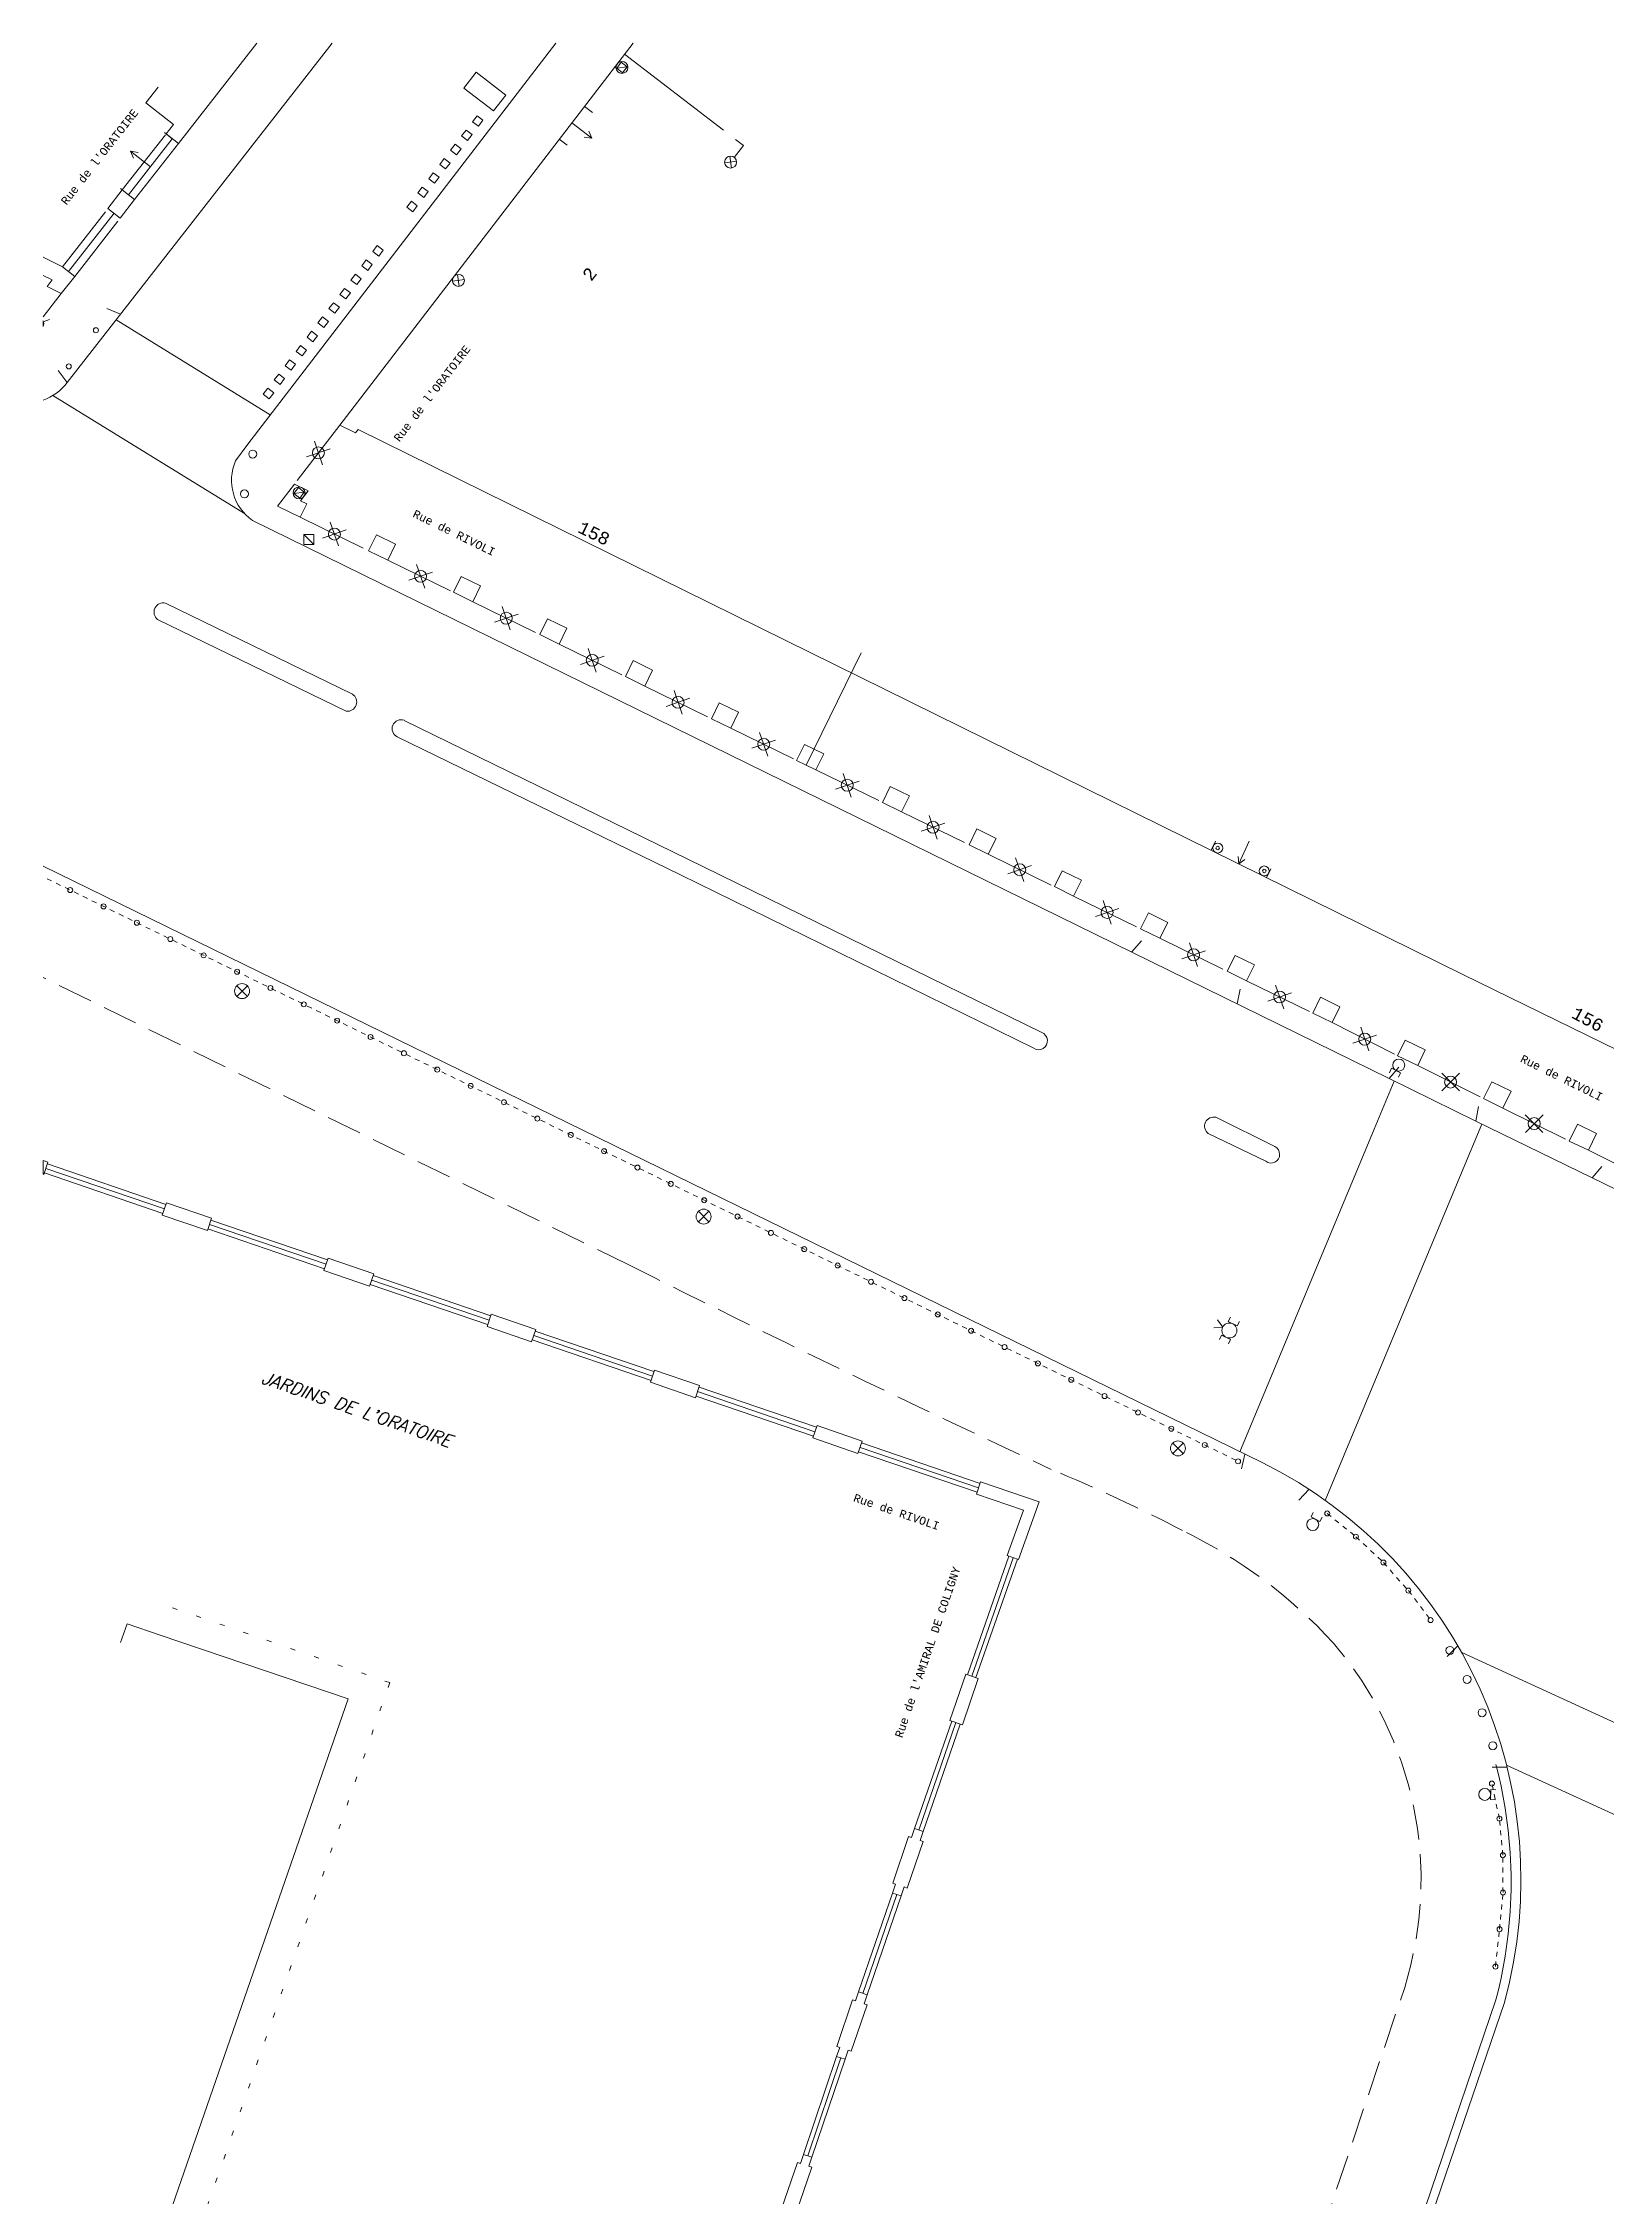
# Model space of a CAD drawing. Extents: x 600244 to 600368, y 128866 to 129000.
# Drawn here: x 600243.5 to 600306.2, y 128914.2 to 129000.4 of the extents above; entities that cross this region are included whole.
import ezdxf
from ezdxf.enums import TextEntityAlignment as Align

# ---------------------------------------------------------------- set-up
doc = ezdxf.new("R2010")
doc.units = 0
doc.header["$MEASUREMENT"] = 0
for name, pattern in [('BPP', [0.4, 0.2, -0.2]), ('BSU', [4, 2.8, -0.4, 0.4, -0.4]), ('BTT', [2, 1.4, -0.6]), ('PIS', [1, 0.2, -0.8])]:
    doc.linetypes.add(name, pattern=pattern)
for name, color, linetype, lineweight in [('10', 7, 'Continuous', 0), ('11', 7, 'Continuous', 0), ('13', 7, 'Continuous', 0), ('17', 7, 'Continuous', 0), ('18', 7, 'Continuous', 0), ('2', 7, 'Continuous', 0), ('28', 7, 'Continuous', 0), ('3', 7, 'Continuous', 0), ('7', 7, 'Continuous', 0), ('8', 7, 'Continuous', 0), ('9', 7, 'Continuous', 0)]:
    doc.layers.add(name, color=color, linetype=linetype, lineweight=lineweight)
doc.styles.add('ITALICT', font='ITALICT')
doc.styles.add('MONOTXT', font='MONOTXT')

# ---------------------------------------------------------------- blocks, each defined once
blk = doc.blocks.new('P1')
at = {"layer": '10', "color": 253, "linetype": 'Continuous', "lineweight": 0}
blk.add_circle((0, 0), 0.1, dxfattribs=at)
blk = doc.blocks.new('SBAG')
at = {"layer": '11', "color": 1, "linetype": 'Continuous', "lineweight": 0}
blk.add_line((0, 0), (0.155, 0.58), dxfattribs=at)
blk = doc.blocks.new('SBAD')
at = {"layer": '11', "color": 1, "linetype": 'Continuous', "lineweight": 0}
blk.add_line((0, 0), (-0.155, 0.58), dxfattribs=at)
blk = doc.blocks.new('AMG')
at = {"layer": '11', "color": 1, "linetype": 'Continuous', "lineweight": 0}
blk.add_lwpolyline([(0, 0), (0, 1.4), (-0.8, 1.4)], dxfattribs=at)
blk = doc.blocks.new('PIV')
at = {"layer": '13', "color": 253, "linetype": 'Continuous', "lineweight": 0}
blk.add_circle((0, 0), 0.16, dxfattribs=at)
blk = doc.blocks.new('LEL')
at = {"layer": '18', "color": 2, "linetype": 'Continuous', "lineweight": 0}
for p, q in [((0.212, 0.212), (-0.212, -0.212)), ((-0.212, 0.212), (0.212, -0.212))]:
    blk.add_line(p, q, dxfattribs=at)
blk.add_circle((0, 0), 0.3, dxfattribs=at)
blk = doc.blocks.new('PFE')
at = {"layer": '17', "color": 2, "linetype": 'Continuous', "lineweight": 0}
blk.add_circle((0, 0), 0.3, dxfattribs=at)
blk = doc.blocks.new('POF')
at = {"layer": '17', "color": 2, "linetype": 'Continuous', "lineweight": 0}
blk.add_circle((0, 0), 0.24, dxfattribs=at)
blk = doc.blocks.new('FEMG')
at = {"layer": '17', "color": 2, "linetype": 'Continuous', "lineweight": 0}
blk.add_lwpolyline([(0.612, 0.18), (0.3, 0), (0.612, -0.18)], dxfattribs=at)
blk = doc.blocks.new('FEPG')
at = {"layer": '17', "color": 2, "linetype": 'Continuous', "lineweight": 0}
blk.add_lwpolyline([(-0.2, -0.5), (-0.2, -0.3), (0.2, -0.3), (0.2, -0.5)], dxfattribs=at)
blk = doc.blocks.new('FEPP')
at = {"layer": '17', "color": 2, "linetype": 'Continuous', "lineweight": 0}
blk.add_lwpolyline([(-0.2, -0.44), (-0.2, -0.24), (0.2, -0.24), (0.2, -0.44)], dxfattribs=at)
blk = doc.blocks.new('LPA')
at = {"layer": '3', "color": 5, "linetype": 'Continuous', "lineweight": 0}
blk.add_line((0, 0), (0, 5), dxfattribs=at)
blk = doc.blocks.new('AMD')
at = {"layer": '11', "color": 1, "linetype": 'Continuous', "lineweight": 0}
blk.add_lwpolyline([(0, 0), (0, 1.4), (0.8, 1.4)], dxfattribs=at)
blk = doc.blocks.new('SPO')
at = {"layer": '11', "color": 1, "linetype": 'Continuous', "lineweight": 0}
blk.add_line((0, 0), (0, 0.4), dxfattribs=at)
blk = doc.blocks.new('ACP')
at = {"layer": '11', "color": 1, "linetype": 'Continuous', "lineweight": 0}
blk.add_line((0, 0), (0, 1), dxfattribs=at)
blk.add_lwpolyline([(0.15, 0.74), (0, 1), (-0.15, 0.74)], dxfattribs=at)
blk = doc.blocks.new('BVL')
at = {"layer": '13', "color": 253, "linetype": 'Continuous', "lineweight": 0}
for p, q in [((0.149, 0.15), (-0.15, 0.149)), ((-0.15, 0.149), (-0.149, -0.15)), ((0.15, -0.149), (0.149, 0.15)), ((-0.149, -0.15), (0.15, -0.149))]:
    blk.add_line(p, q, dxfattribs=at)
blk = doc.blocks.new('BVO')
at = {"layer": '13', "color": 253, "linetype": 'Continuous', "lineweight": 0}
for radius in [0.2, 0.07]:
    blk.add_circle((0, 0), radius, dxfattribs=at)
blk = doc.blocks.new('LEMRND')
at = {"layer": '18', "color": 2, "linetype": 'Continuous', "lineweight": 0}
for p, q in [((0.671, 6.17), (1.01, 5.831)), ((0.671, 5.831), (1.01, 6.17))]:
    blk.add_line(p, q, dxfattribs=at)
blk.add_circle((0.841, 6), 0.24, dxfattribs=at)
at = {"layer": '28', "color": 7, "linetype": 'Continuous', "lineweight": 0}
blk.add_lwpolyline([(0.6, 6), (0, 6), (0, 5.6)], dxfattribs=at)
blk = doc.blocks.new('LEA')
at = {"layer": '18', "color": 2, "linetype": 'Continuous', "lineweight": 0}
for p, q in [((-0.354, 0.355), (0.353, -0.353)), ((-0.353, -0.353), (0.355, 0.354))]:
    blk.add_line(p, q, dxfattribs=at)
blk.add_circle((0, 0), 0.24, dxfattribs=at)
blk = doc.blocks.new('RABB')
at = {"layer": '18', "color": 2, "linetype": 'Continuous', "lineweight": 0}
blk.add_lwpolyline([(-0.15, 0.39), (0.15, 0.09), (-0.15, 0.09), (-0.15, 0.39), (0.15, 0.39), (0.15, 0.09)], dxfattribs=at)
blk.add_circle((0, 0.24), 0.24, dxfattribs=at)
blk = doc.blocks.new('REB')
at = {"layer": '18', "color": 2, "linetype": 'Continuous', "lineweight": 0}
blk.add_lwpolyline([(-0.2, 0.2), (0.2, -0.2), (-0.2, -0.2), (-0.2, 0.2), (0.2, 0.2), (0.2, -0.2)], dxfattribs=at)
blk = doc.blocks.new('LEMB')
at = {"layer": '18', "color": 2, "linetype": 'Continuous', "lineweight": 0}
for p, q in [((-0.169, 0.071), (0.17, 0.41)), ((-0.169, 0.41), (0.17, 0.07))]:
    blk.add_line(p, q, dxfattribs=at)
blk.add_circle((0, 0.24), 0.24, dxfattribs=at)

msp = doc.modelspace()

# ---------------------------------------------------------------- linework, layer by layer
at = {"layer": '10', "color": 253, "linetype": 'BPP', "lineweight": 0}
msp.add_line((600291.311, 128943.695), (600243.537, 128967.056), dxfattribs=at)
for points in [[(600294.97, 128941.564), (600296.121, 128940.635), (600297.221, 128939.601), (600298.222, 128938.476), (600299.113, 128937.294)], [(600301.71, 128923.422), (600301.873, 128924.915), (600302.013, 128926.387), (600302.007, 128927.881), (600301.869, 128929.344), (600301.567, 128930.748)]]:
    msp.add_lwpolyline(points, dxfattribs=at)
at = {"layer": '11', "color": 1, "linetype": 'Continuous', "lineweight": 0}
for p, q in [((600246.959, 128994.366), (600248.71, 128996.609)), ((600243.65, 128955.381), (600248.4, 128953.759)), ((600250.202, 128953.136), (600254.87, 128951.54)), ((600256.703, 128950.91), (600261.405, 128949.303)), ((600263.188, 128948.686), (600267.948, 128947.068)), ((600269.751, 128946.442), (600274.454, 128944.834)), ((600276.263, 128944.212), (600281.007, 128942.59)), ((600282.388, 128939.794), (600280.732, 128935.052)), ((600280.101, 128933.19), (600278.616, 128928.888)), ((600277.733, 128926.308), (600276.374, 128922.35)), ((600275.491, 128919.769), (600274.164, 128915.844))]:
    msp.add_line(p, q, dxfattribs=at)
at = {"layer": '11', "color": 1, "linetype": 'BSU', "lineweight": 0}
msp.add_line((600244.803, 128991.093), (600246.629, 128993.432), dxfattribs=at)
at = {"layer": '17', "color": 2, "linetype": 'Continuous', "lineweight": 0}
for p, q in [((600246.465, 128989.354), (600252.638, 128985.55)), ((600243.934, 128986.333), (600251.603, 128981.607)), ((600296.856, 128956.948), (600297.659, 128958.876)), ((600300.352, 128955.199), (600301.165, 128957.15)), ((600291.478, 128944.036), (600296.856, 128956.948)), ((600294.892, 128942.09), (600300.352, 128955.199)), ((600300.359, 128935.995), (600311.251, 128931)), ((600302.155, 128931.486), (600310.636, 128927.597))]:
    msp.add_line(p, q, dxfattribs=at)
at = {"layer": '18', "color": 2, "linetype": 'Continuous', "lineweight": 0}
msp.add_line((600243.537, 128989.273), (600243.8, 128989.363), dxfattribs=at)
msp.add_lwpolyline([(600243.537, 128989.315), (600243.537, 128989.087, 0.253576), (600243.537, 128989.315)], format="xyb", dxfattribs=at)
at = {"layer": '3', "color": 5, "linetype": 'Continuous', "lineweight": 0}
msp.add_line((600247.206, 128994.173), (600248.958, 128996.416), dxfattribs=at)
at = {"layer": '7', "color": 6, "linetype": 'Continuous', "lineweight": 0}
for p, q in [((600267.171, 129000.437), (600255.419, 128985.138)), ((600244.268, 128990.408), (600243.695, 128990.69)), ((600255.419, 128985.138), (600256.056, 128984.826)), ((600253.603, 128982.775), (600254.154, 128982.505))]:
    msp.add_line(p, q, dxfattribs=at)
at = {"layer": '7', "color": 6, "linetype": 'BSU', "lineweight": 0}
for p, q in [((600246.712, 128994.558), (600248.463, 128996.802)), ((600244.309, 128991.479), (600246.135, 128993.817)), ((600243.537, 128989.472), (600244.268, 128990.408)), ((600255.419, 128985.138), (600253.603, 128982.775)), ((600253.837, 128981.449), (600256.574, 128980.11)), ((600257.347, 128979.732), (600259.972, 128978.446)), ((600260.745, 128978.068), (600263.434, 128976.751)), ((600264.207, 128976.373), (600266.862, 128975.073)), ((600267.635, 128974.695), (600270.308, 128973.387)), ((600271.081, 128973.009), (600273.72, 128971.716)), ((600274.493, 128971.338), (600277.154, 128970.035)), ((600277.927, 128969.657), (600280.624, 128968.336)), ((600281.397, 128967.958), (600284.043, 128966.662)), ((600284.816, 128966.284), (600287.498, 128964.971)), ((600288.271, 128964.593), (600290.97, 128963.271)), ((600291.743, 128962.893), (600294.391, 128961.596)), ((600295.164, 128961.218), (600297.788, 128959.892)), ((600298.599, 128959.503), (600301.229, 128958.174)), ((600302.005, 128957.796), (600304.668, 128956.477)), ((600305.431, 128956.106), (600308.143, 128954.754))]:
    msp.add_line(p, q, dxfattribs=at)
at = {"layer": '7', "color": 6, "linetype": 'Continuous', "lineweight": 0}
for points in [[(600248.757, 128997.178), (600248.463, 128996.802), (600248.958, 128996.416), (600252.096, 129000.437)], [(600300.399, 128963.144), (600309.115, 128958.881), (600309.89, 128958.511), (600309.89, 128958.511), (600309.89, 128958.511), (600309.77, 128958.314), (600309.77, 128958.314), (600310.525, 128957.97), (600310.526, 128957.97), (600318.777, 128982.075), (600318.953, 128982.552), (600319.786, 128985.047), (600319.967, 128985.552), (600324.959, 129000.437)], [(600243.537, 128991.859), (600244.309, 128991.479), (600244.803, 128991.093), (600244.268, 128990.408)], [(600243.695, 128990.69), (600243.901, 128990.955), (600243.537, 128991.134)], [(600256.056, 128984.826), (600256.163, 128984.965), (600300.399, 128963.144)], [(600254.154, 128982.505), (600253.85, 128982.111), (600254.101, 128981.988), (600253.837, 128981.449), (600252.927, 128981.895), (600253.603, 128982.775)], [(600243.537, 128904.238), (600245.766, 128910.763), (600247.459, 128910.204), (600255.764, 128934.146), (600248.227, 128936.689)]]:
    msp.add_lwpolyline(points, dxfattribs=at)
for points in [[(600246.629, 128993.432), (600247.206, 128994.173), (600246.712, 128994.558), (600246.135, 128993.817)], [(600256.574, 128980.11), (600257.347, 128979.732), (600257.659, 128980.369), (600256.887, 128980.748)], [(600259.972, 128978.446), (600260.745, 128978.068), (600261.057, 128978.705), (600260.285, 128979.084)], [(600263.434, 128976.751), (600264.207, 128976.373), (600264.519, 128977.01), (600263.747, 128977.389)], [(600266.862, 128975.073), (600267.635, 128974.695), (600267.947, 128975.332), (600267.175, 128975.711)], [(600270.308, 128973.387), (600271.081, 128973.009), (600271.393, 128973.646), (600270.621, 128974.025)], [(600273.72, 128971.716), (600274.493, 128971.338), (600274.805, 128971.975), (600274.033, 128972.354)], [(600277.154, 128970.035), (600277.927, 128969.657), (600278.239, 128970.294), (600277.467, 128970.673)], [(600280.624, 128968.336), (600281.397, 128967.958), (600281.709, 128968.595), (600280.937, 128968.974)], [(600284.043, 128966.662), (600284.816, 128966.284), (600285.128, 128966.921), (600284.356, 128967.3)], [(600287.498, 128964.971), (600288.271, 128964.593), (600288.583, 128965.23), (600287.811, 128965.609)], [(600290.97, 128963.271), (600291.743, 128962.893), (600292.055, 128963.53), (600291.283, 128963.909)], [(600294.391, 128961.596), (600295.164, 128961.218), (600295.476, 128961.855), (600294.704, 128962.234)], [(600298.9, 128960.13), (600298.599, 128959.503), (600297.788, 128959.892), (600298.089, 128960.519)], [(600302.334, 128958.471), (600302.005, 128957.796), (600301.229, 128958.174), (600301.559, 128958.849)], [(600305.756, 128956.773), (600305.431, 128956.106), (600304.668, 128956.477), (600304.994, 128957.145)]]:
    msp.add_lwpolyline(points, close=True, dxfattribs=at)
at = {"layer": '8', "color": 4, "linetype": 'Continuous', "lineweight": 0}
for p, q in [((600244.503, 128986.842), (600255.122, 129000.437)), ((600297.452, 128958.978), (600251.928, 128981.326)), ((600248.439, 128978.013), (600255.925, 128974.373)), ((600248.127, 128977.356), (600255.68, 128973.685)), ((600292.366, 128943.602), (600243.537, 128967.479)), ((600290.512, 128957.427), (600292.872, 128956.252)), ((600290.205, 128956.781), (600292.511, 128955.665)), ((600293.327, 128897.432), (600301.727, 128922.089))]:
    msp.add_line(p, q, dxfattribs=at)
at = {"layer": '8', "color": 4, "linetype": 'BTT', "lineweight": 0}
for p, q in [((600266.995, 128951.523), (600243.537, 128963.022)), ((600291.502, 128903.135), (600298.074, 128922.586))]:
    msp.add_line(p, q, dxfattribs=at)
at = {"layer": '8', "color": 4, "linetype": 'Continuous', "lineweight": 0}
for points in [[(600264.075, 129000.437), (600251.741, 128984.382), (600251.249, 128983.712)], [(600257.724, 128972.666), (600269.067, 128967.141), (600283.221, 128960.188)], [(600283.535, 128960.823), (600269.368, 128967.759), (600257.997, 128973.32)], [(600297.452, 128958.978), (600300.918, 128957.27), (600309.174, 128953.248)], [(600302.071, 128921.987), (600294.066, 128898.542), (600288.736, 128883.05), (600283.015, 128866.256)]]:
    msp.add_lwpolyline(points, dxfattribs=at)
msp.add_lwpolyline([(600260.394, 128998.632), (600260.882, 128999.267), (600262.071, 128998.354), (600261.584, 128997.719)], close=True, dxfattribs=at)
for centre, radius, start, end in [((600242.824, 128988.145), 2.126, 289.60874, 322.18417), ((600253.027, 128982.928), 1.943, 156.21198, 235.55825), ((600248.352, 128977.652), 0.372, 76.52119, 232.67404), ((600255.728, 128974.055), 0.374, 262.55341, 58.24449), ((600257.873, 128972.988), 0.355, 69.4728, 245.21284), ((600283.411, 128960.489), 0.356, 237.69726, 69.67904), ((600290.426, 128957.072), 0.365, 76.35335, 232.8095), ((600292.721, 128955.941), 0.346, 232.7614, 64.05628), ((600284.083, 128926.897), 18.646, 344.73313, 63.6254), ((600283.751, 128926.806), 18.586, 345.29623, 14.67835)]:
    msp.add_arc(centre, radius, start, end, dxfattribs=at)
at = {"layer": '8', "color": 4, "linetype": 'BTT', "lineweight": 0}
for centre, radius, start, end in [((600545.838, 129505.943), 620.592, 243.300111, 245.036139), ((600258.956, 128882.89), 65.392, 62.4744, 67.55864), ((600280.361, 128922.743), 20.166, 42.53175, 64.07806), ((600284.206, 128926.907), 14.526, 342.69038, 40.67653)]:
    msp.add_arc(centre, radius, start, end, dxfattribs=at)
at = {"layer": '9', "color": 3, "linetype": 'Continuous', "lineweight": 0}
for p, q in [((600244.556, 128991.286), (600246.383, 128993.624)), ((600243.712, 128955.561), (600248.46, 128953.935)), ((600248.337, 128953.575), (600243.589, 128955.201)), ((600254.809, 128951.362), (600250.141, 128952.957)), ((600250.263, 128953.314), (600254.931, 128951.719)), ((600261.344, 128949.124), (600256.642, 128950.731)), ((600256.764, 128951.088), (600261.466, 128949.481)), ((600263.248, 128948.863), (600268.007, 128947.242)), ((600267.887, 128946.889), (600263.128, 128948.51)), ((600274.393, 128944.656), (600269.69, 128946.263)), ((600269.812, 128946.62), (600274.515, 128945.013)), ((600276.324, 128944.39), (600281.068, 128942.769)), ((600280.946, 128942.412), (600276.202, 128944.033)), ((600282.225, 128939.855), (600280.564, 128935.109)), ((600280.9, 128934.995), (600282.564, 128939.734)), ((600279.931, 128933.248), (600278.446, 128928.947)), ((600278.786, 128928.83), (600280.271, 128933.131)), ((600277.564, 128926.366), (600276.204, 128922.408)), ((600276.544, 128922.291), (600277.902, 128926.25)), ((600275.322, 128919.827), (600273.994, 128915.903)), ((600274.334, 128915.786), (600275.66, 128919.711))]:
    msp.add_line(p, q, dxfattribs=at)
for points in [[(600243.537, 128955.145), (600243.537, 128955.694), (600243.734, 128955.627), (600243.566, 128955.135), (600243.537, 128955.145)], [(600250.287, 128953.383), (600250.117, 128952.89), (600248.314, 128953.509), (600248.484, 128954.002)], [(600256.788, 128951.157), (600256.618, 128950.663), (600254.785, 128951.293), (600254.955, 128951.787)], [(600263.274, 128948.936), (600263.104, 128948.442), (600261.32, 128949.055), (600261.49, 128949.549)], [(600269.835, 128946.689), (600269.668, 128946.198), (600267.862, 128946.815), (600268.029, 128947.306)], [(600276.348, 128944.459), (600276.178, 128943.965), (600274.369, 128944.587), (600274.539, 128945.081)], [(600281.09, 128942.835), (600283.431, 128942.033), (600282.605, 128939.719), (600282.153, 128939.881), (600282.802, 128941.699), (600280.922, 128942.343)]]:
    msp.add_lwpolyline(points, close=True, dxfattribs=at)
at = {"layer": '9', "color": 3, "linetype": 'PIS', "lineweight": 0}
msp.add_lwpolyline([(600248.722, 128937.789), (600257.423, 128934.79), (600248.258, 128908.5), (600247.423, 128908.791), (600247.094, 128907.849), (600246.218, 128908.154), (600243.537, 128900.309)], dxfattribs=at)
at = {"layer": '9', "color": 3, "linetype": 'Continuous', "lineweight": 0}
for points in [[(600280.358, 128933.101), (600280.994, 128934.963), (600280.497, 128935.132), (600279.851, 128933.276), (600280.358, 128933.101)], [(600278.146, 128926.568), (600278.782, 128928.43), (600278.663, 128928.47), (600278.786, 128928.83), (600278.446, 128928.947), (600278.323, 128928.588), (600278.204, 128928.628), (600277.568, 128926.766), (600277.686, 128926.725), (600277.564, 128926.366), (600277.902, 128926.25), (600278.025, 128926.609), (600278.146, 128926.568)], [(600275.904, 128920.029), (600276.54, 128921.891), (600276.421, 128921.931), (600276.544, 128922.291), (600276.204, 128922.408), (600276.081, 128922.049), (600275.962, 128922.089), (600275.326, 128920.227), (600275.444, 128920.186), (600275.322, 128919.827), (600275.66, 128919.711), (600275.783, 128920.07), (600275.904, 128920.029)], [(600273.694, 128913.524), (600274.33, 128915.386), (600274.211, 128915.426), (600274.334, 128915.786), (600273.994, 128915.903), (600273.871, 128915.544), (600273.752, 128915.584), (600273.116, 128913.722), (600273.234, 128913.681), (600273.112, 128913.322), (600273.45, 128913.206), (600273.573, 128913.565), (600273.694, 128913.524)]]:
    msp.add_lwpolyline(points, dxfattribs=at)

# ---------------------------------------------------------------- block references
at = {"layer": '10', "color": 253, "linetype": 'Continuous', "lineweight": 0}
for p, xscale, yscale, rotation in [((600245.656, 128988.937), 0.9999991667440842, 0.9999991667440842, 333.7147525128987), ((600244.567, 128987.492), 0.9999991667440842, 0.9999991667440842, 333.7147525128987), ((600244.625, 128966.524), 1.000001667518058, 1.000001667518058, 151.2568616688714), ((600245.962, 128965.87), 1.000001667518058, 1.000001667518058, 151.2568616688714), ((600247.298, 128965.217), 1.000001667518058, 1.000001667518058, 151.2568616688714), ((600248.634, 128964.563), 1.000001667518058, 1.000001667518058, 151.2568616688714), ((600249.971, 128963.91), 1.000001667518058, 1.000001667518058, 151.2568616688714), ((600251.307, 128963.256), 1.000001667518058, 1.000001667518058, 151.2568616688714), ((600252.644, 128962.603), 1.000001667518058, 1.000001667518058, 151.2568616688714), ((600253.98, 128961.949), 1.000001667518058, 1.000001667518058, 151.2568616688714), ((600255.317, 128961.296), 1.000001667518058, 1.000001667518058, 151.2568616688714), ((600256.653, 128960.642), 1.000001667518058, 1.000001667518058, 151.2568616688714), ((600257.99, 128959.989), 1.000001667518058, 1.000001667518058, 151.2568616688714), ((600259.326, 128959.335), 1.000001667518058, 1.000001667518058, 151.2568616688714), ((600260.663, 128958.682), 1.000001667518058, 1.000001667518058, 151.2568616688714), ((600261.999, 128958.028), 1.000001667518058, 1.000001667518058, 151.2568616688714), ((600263.335, 128957.375), 1.000001667518058, 1.000001667518058, 151.2568616688714), ((600264.672, 128956.721), 1.000001667518058, 1.000001667518058, 151.2568616688714), ((600266.008, 128956.068), 1.000001667518058, 1.000001667518058, 151.2568616688714), ((600267.345, 128955.414), 1.000001667518058, 1.000001667518058, 151.2568616688714), ((600268.681, 128954.761), 1.000001667518058, 1.000001667518058, 151.2568616688714), ((600270.018, 128954.107), 1.000001667518058, 1.000001667518058, 151.2568616688714), ((600271.354, 128953.454), 1.000001667518058, 1.000001667518058, 151.2568616688714), ((600272.691, 128952.8), 1.000001667518058, 1.000001667518058, 151.2568616688714), ((600274.027, 128952.147), 1.000001667518058, 1.000001667518058, 151.2568616688714), ((600275.364, 128951.493), 1.000001667518058, 1.000001667518058, 151.2568616688714), ((600276.7, 128950.84), 1.000001667518058, 1.000001667518058, 151.2568616688714), ((600278.036, 128950.186), 1.000001667518058, 1.000001667518058, 151.2568616688714), ((600279.373, 128949.533), 1.000001667518058, 1.000001667518058, 151.2568616688714), ((600280.709, 128948.879), 1.000001667518058, 1.000001667518058, 151.2568616688714), ((600282.046, 128948.226), 1.000001667518058, 1.000001667518058, 151.2568616688714), ((600283.382, 128947.572), 1.000001667518058, 1.000001667518058, 151.2568616688714), ((600284.719, 128946.919), 1.000001667518058, 1.000001667518058, 151.2568616688714), ((600286.055, 128946.265), 1.000001667518058, 1.000001667518058, 151.2568616688714), ((600287.392, 128945.612), 1.000001667518058, 1.000001667518058, 151.2568616688714), ((600288.728, 128944.958), 1.000001667518058, 1.000001667518058, 151.2568616688714), ((600290.065, 128944.305), 1.000001667518058, 1.000001667518058, 151.2568616688714), ((600291.401, 128943.651), 1.000001667518058, 1.000001667518058, 151.2568616688714), ((600301.869, 128929.344), 0.9999997148538192, 0.9999997148538192, 325.3498331353205), ((600302.007, 128927.881), 0.9999997148538192, 0.9999997148538192, 325.3498331353205), ((600302.013, 128926.387), 0.9999997148538192, 0.9999997148538192, 325.3498331353205), ((600301.873, 128924.915), 0.9999997148538192, 0.9999997148538192, 325.3498331353205), ((600301.71, 128923.422), 0.9999997148538192, 0.9999997148538192, 325.3498331353205)]:
    msp.add_blockref('P1', p, dxfattribs=dict(at, xscale=xscale, yscale=yscale, rotation=rotation))
for p in [(600294.97, 128941.564), (600296.121, 128940.635), (600297.221, 128939.601), (600298.222, 128938.476), (600299.113, 128937.294), (600301.567, 128930.748)]:
    msp.add_blockref('P1', p, dxfattribs=at)
at = {"layer": '11', "color": 1, "linetype": 'Continuous', "lineweight": 0}
for name, p, xscale, yscale, rotation in [('AMD', (600248.757, 128997.178), 1.000001340305223, 1.000001340305223, 52.04814637200914), ('SPO', (600265.222, 128997.901), 0.9999998882834222, 0.9999998882834222, 232.4671311236266), ('SPO', (600248.71, 128996.609), 0.9999995847165447, 0.9999995847165447, 52.0226866451087), ('ACP', (600264.718, 128997.245), 0.9999998882834222, 0.9999998882834222, 232.4671311236266), ('ACP', (600247.834, 128995.488), 0.9999995847165447, 0.9999995847165447, 52.0226866451087), ('SPO', (600264.214, 128996.588), 0.9999998882834222, 0.9999998882834222, 232.4671311236266), ('SPO', (600246.959, 128994.366), 0.9999995847165447, 0.9999995847165447, 52.0226866451087), ('SBAD', (600246.639, 128989.577), 0.9999999865666893, 0.9999999865666893, 52.01051849696441), ('SBAG', (600244.503, 128986.842), 0.9999999865666893, 0.9999999865666893, 52.01051849696441), ('SPO', (600290.318, 128968.117), 0.9999988431083141, 0.9999988431083141, 333.7346791038524), ('ACP', (600291.846, 128968.478), 0.999996977023505, 0.999996977023505, 155.4423060050721), ('SPO', (600292.541, 128967.02), 0.9999988431083141, 0.9999988431083141, 333.7346791038524), ('SBAG', (600287.136, 128964.042), 0.9999996750092418, 0.9999996750092418, 333.9166442340192), ('SBAD', (600291.363, 128961.967), 0.9999996750092418, 0.9999996750092418, 333.9166442340192), ('SBAG', (600297.452, 128958.978), 1.000000470079022, 1.000000470079022, 333.9493383942856), ('SBAD', (600300.918, 128957.27), 1.000000470079022, 1.000000470079022, 333.9493383942856), ('SBAG', (600305.578, 128955), 0.9999985109614107, 0.9999985109614107, 334.0243944618308), ('SBAD', (600291.675, 128943.94), 1.000001667518058, 1.000001667518058, 151.2568616688714), ('SBAG', (600294.244, 128942.531), 1.000001667518058, 1.000001667518058, 151.2568616688714), ('AMG', (600248.227, 128936.689), 0.9999989149695588, 0.9999989149695588, 70.86930956483282), ('SBAD', (600300.204, 128936.266), 0.9999998638454194, 0.9999998638454194, 119.9017756755483), ('SBAG', (600302.174, 128931.412), 0.9999998453163386, 0.9999998453163386, 105.5116573269516)]:
    msp.add_blockref(name, p, dxfattribs=dict(at, xscale=xscale, yscale=yscale, rotation=rotation))
at = {"layer": '13', "color": 253, "linetype": 'Continuous', "lineweight": 0}
for name, p, xscale, yscale, rotation in [('BVL', (600260.509, 128996.747), 0.9999998882834222, 0.9999998882834222, 322.4671311236266), ('BVL', (600260.948, 128997.318), 0.9999998882834222, 0.9999998882834222, 322.4671311236266), ('BVL', (600260.07, 128996.176), 0.9999998882834222, 0.9999998882834222, 322.4671311236266), ('BVL', (600259.193, 128995.034), 0.9999998882834222, 0.9999998882834222, 322.4671311236266), ('BVL', (600259.632, 128995.605), 0.9999998882834222, 0.9999998882834222, 322.4671311236266), ('BVL', (600258.754, 128994.463), 0.9999998882834222, 0.9999998882834222, 322.4671311236266), ('BVL', (600258.316, 128993.892), 0.9999998882834222, 0.9999998882834222, 322.4671311236266), ('BVL', (600256.512, 128991.545), 0.9999998882834222, 0.9999998882834222, 322.4671311236266), ('BVL', (600256.951, 128992.116), 0.9999998882834222, 0.9999998882834222, 322.4671311236266), ('BVL', (600256.074, 128990.974), 0.9999998882834222, 0.9999998882834222, 322.4671311236266), ('BVL', (600255.197, 128989.832), 0.9999998882834222, 0.9999998882834222, 322.4671311236266), ('BVL', (600255.635, 128990.403), 0.9999998882834222, 0.9999998882834222, 322.4671311236266), ('BVL', (600254.758, 128989.261), 0.9999998882834222, 0.9999998882834222, 322.4671311236266), ('BVL', (600253.881, 128988.119), 0.9999998882834222, 0.9999998882834222, 322.4671311236266), ('BVL', (600254.319, 128988.69), 0.9999998882834222, 0.9999998882834222, 322.4671311236266), ('BVL', (600253.442, 128987.548), 0.9999998882834222, 0.9999998882834222, 322.4671311236266), ('BVL', (600252.565, 128986.406), 0.9999998882834222, 0.9999998882834222, 322.4671311236266), ('BVL', (600253.003, 128986.977), 0.9999998882834222, 0.9999998882834222, 322.4671311236266), ('BVO', (600290.587, 128968.208), 0.9999988431083141, 0.9999988431083141, 333.7346791038524), ('BVO', (600292.45, 128967.289), 0.9999988431083141, 0.9999988431083141, 333.7346791038524)]:
    msp.add_blockref(name, p, dxfattribs=dict(at, xscale=xscale, yscale=yscale, rotation=rotation))
for p in [(600251.933, 128983.982), (600251.604, 128982.388), (600299.888, 128936.082), (600300.573, 128934.92), (600301.172, 128933.587), (600301.604, 128932.262)]:
    msp.add_blockref('PIV', p, dxfattribs=at)
at = {"layer": '17', "color": 2, "linetype": 'Continuous', "lineweight": 0}
for p in [(600297.838, 128959.515), (600294.39, 128941.121), (600301.28, 128930.317)]:
    msp.add_blockref('POF', p, dxfattribs=at)
for name, p, xscale, yscale, rotation in [('FEPP', (600297.838, 128959.515), 1.000000046544956, 1.000000046544956, 333.6731096170576), ('FEPG', (600291.054, 128948.89), 0.9999979587960777, 0.9999979587960777, 153.946595240453), ('FEMG', (600291.054, 128948.89), 0.9999979587960777, 0.9999979587960777, 153.946595240453), ('PFE', (600291.054, 128948.89), 0.9999993327361253, 0.9999993327361253, 153.9683114579777), ('FEPG', (600291.054, 128948.89), 0.9999979587960777, 0.9999979587960777, 333.946595240453), ('FEPP', (600294.39, 128941.121), 1.000000944299486, 1.000000944299486, 152.5173496842853), ('FEPP', (600301.28, 128930.317), 0.9999987994798191, 0.9999987994798191, 88.07063497080725)]:
    msp.add_blockref(name, p, dxfattribs=dict(at, xscale=xscale, yscale=yscale, rotation=rotation))
at = {"layer": '18', "color": 2, "linetype": 'Continuous', "lineweight": 0}
for name, p, xscale, yscale, rotation in [('RABB', (600266.533, 128999.607), 0.9999998882834222, 0.9999998882834222, 232.4671311236266), ('LEMRND', (600266.83, 128999.993), 0.9999993505604813, 0.9999993505604813, 232.4697989939283), ('LEMB', (600259.984, 128991.081), 0.9999990805930115, 0.9999990805930115, 232.4899705698823), ('LEA', (600254.565, 128984.028), 0.9999988965814074, 0.9999988965814074, 333.9391967025166), ('RABB', (600253.981, 128982.281), 1.000000204220994, 1.000000204220994, 52.34727311664201), ('LEA', (600255.204, 128980.78), 0.9999988965814074, 0.9999988965814074, 333.9391967025166), ('LEA', (600258.66, 128979.089), 0.9999988965814074, 0.9999988965814074, 333.9391967025166), ('LEA', (600262.088, 128977.41), 0.9999988965814074, 0.9999988965814074, 333.9391967025166), ('LEA', (600265.534, 128975.723), 0.9999988965814074, 0.9999988965814074, 333.9391967025166), ('LEA', (600268.972, 128974.041), 0.9999988965814074, 0.9999988965814074, 333.9391967025166), ('LEA', (600272.4, 128972.362), 0.9999988965814074, 0.9999988965814074, 333.9391967025166), ('LEA', (600275.75, 128970.722), 1.000000493367753, 1.000000493367753, 333.7730998067128), ('LEA', (600279.184, 128969.04), 0.9999988965814074, 0.9999988965814074, 333.9391967025166), ('LEA', (600282.654, 128967.341), 0.9999988965814074, 0.9999988965814074, 333.9391967025166), ('LEA', (600286.157, 128965.628), 0.9999988965814074, 0.9999988965814074, 333.9391967025166), ('LEA', (600289.62, 128963.932), 0.9999988965814074, 0.9999988965814074, 333.9391967025166), ('LEA', (600293.067, 128962.243), 0.9999988965814074, 0.9999988965814074, 333.9391967025166), ('LEA', (600296.475, 128960.555), 0.9999988965814074, 0.9999988965814074, 333.9391967025166)]:
    msp.add_blockref(name, p, dxfattribs=dict(at, xscale=xscale, yscale=yscale, rotation=rotation))
for name, p in [('REB', (600254.182, 128980.563)), ('LEL', (600251.508, 128962.479)), ('LEA', (600299.914, 128958.838)), ('LEA', (600303.26, 128957.174)), ('LEL', (600269.995, 128953.451)), ('LEL', (600288.994, 128944.171))]:
    msp.add_blockref(name, p, dxfattribs=at)
at = {"layer": '3', "color": 5, "linetype": 'Continuous', "lineweight": 0}
for p, xscale, yscale, rotation in [((600266.83, 128999.993), 0.9999991405388065, 0.9999991405388065, 232.4216638076765), ((600274.106, 128971.527), 0.9999973653437729, 0.9999973653437729, 333.9150941448112)]:
    msp.add_blockref('LPA', p, dxfattribs=dict(at, xscale=xscale, yscale=yscale, rotation=rotation))

# ---------------------------------------------------------------- texts
at = {"layer": '2', "color": 4, "linetype": 'Continuous', "lineweight": 0, "style": 'MONOTXT'}
for s, height, rotation, p in [("Rue de l'ORATOIRE", 0.32, 52.0253, (600245.925, 128995.781)), ('Rue de RIVOLI', 0.32, 333.86707, (600259.929, 128980.686)), ('158', 0.5, 333.9161, (600265.497, 128980.584)), ('156', 0.5, 331.90782, (600305.29, 128961.128)), ('Rue de RIVOLI', 0.32, 333.80621, (600304.291, 128958.865)), ("Rue de l'AMIRAL DE COLIGNY", 0.32, 71.05068, (600279.118, 128935.96))]:
    msp.add_text(s, height=height, rotation=rotation, dxfattribs=at).set_placement(p, align=Align.CENTER)
at = {"layer": '2', "color": 4, "linetype": 'Continuous', "lineweight": 0}
for s, height, rotation, style, p in [('2', 0.5, 52.47051, 'MONOTXT', (600265.228, 128991.343)), ("Rue de l'ORATOIRE", 0.32, 52.47053, 'MONOTXT', (600258.991, 128986.505)), ("JARDINS DE L'ORATOIRE", 0.5, 341.13114, 'ITALICT', (600256.182, 128945.973)), ('Rue de RIVOLI', 0.32, 341.13497, 'MONOTXT', (600277.771, 128941.781))]:
    msp.add_text(s, height=height, rotation=rotation, dxfattribs=dict(at, style=style)).set_placement(p, align=Align.TOP_CENTER)

doc.saveas('drawing.dxf')
